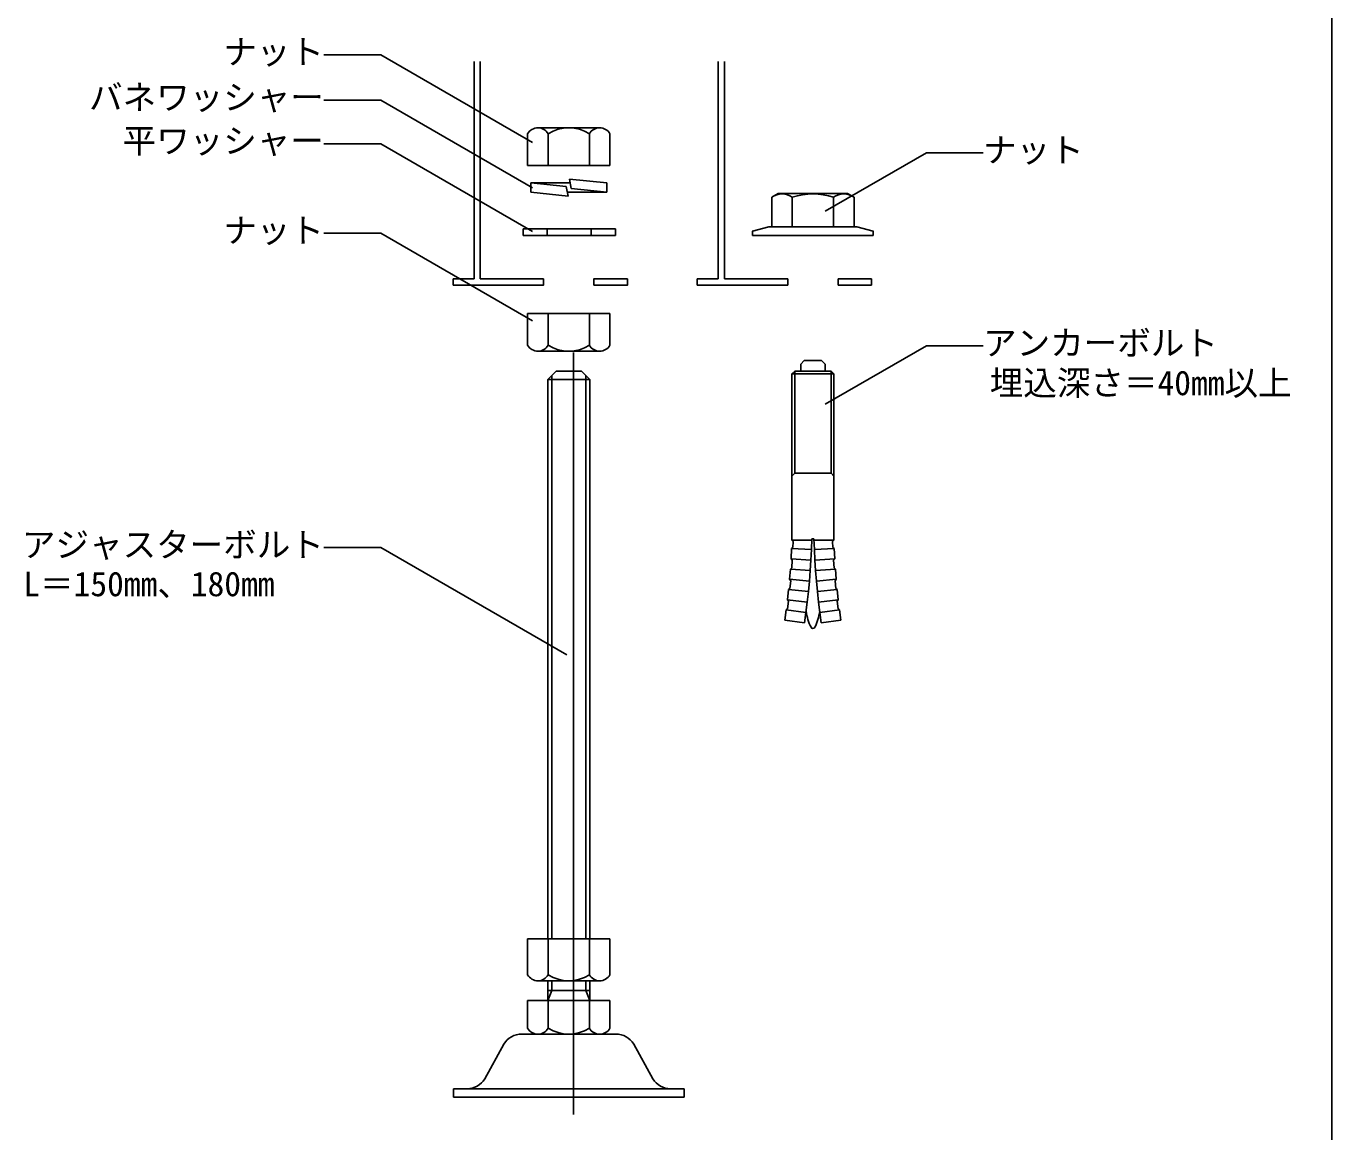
# Model space of a CAD drawing. Units: millimetres on the paper, enlarged 10 times, with parts at other scales. Extents: x -10475 to 9199, y -10092 to 10143.
# Drawn here: x -2790 to -2012, y 7846 to 8505 of the extents above; entities that cross this region are included whole.
import ezdxf
from ezdxf.enums import TextEntityAlignment as Align

# ---------------------------------------------------------------- set-up
doc = ezdxf.new("R2010")
doc.units = ezdxf.units.MM
doc.header["$LTSCALE"] = 10
for name, color, linetype in [('0-F_図面枠', 7, 'Continuous'), ('F-1_SUS', 7, 'Continuous'), ('F-2_金物', 7, 'Continuous'), ('F-3', 7, 'Continuous'), ('F-9_SUS部位名', 2, 'Continuous'), ('F-A_金物品名', 3, 'Continuous')]:
    doc.layers.add(name, color=color, linetype=linetype)
doc.styles.add('ＭＳ ゴシック', font='')
doc.styles.get('ＭＳ ゴシック').set_extended_font_data('MS Gothic')

msp = doc.modelspace()

# ---------------------------------------------------------------- linework, layer by layer
at = {"layer": '0-F_図面枠'}
msp.add_line((-2011.52, 6756.12), (-2011.52, 9516.12), dxfattribs=at)
at = {"layer": 'F-1_SUS'}
for p, q in [((-2522.87, 8483.71), (-2522.87, 8354.16)), ((-2377.37, 8483.71), (-2377.37, 8354.16)), ((-2373.62, 8483.71), (-2373.62, 8354.16)), ((-2373.62, 8354.16), (-2335.87, 8354.16)), ((-2305.87, 8350.41), (-2305.87, 8354.16)), ((-2305.87, 8354.16), (-2285.87, 8354.16)), ((-2285.87, 8350.41), (-2285.87, 8354.16)), ((-2305.87, 8350.41), (-2285.87, 8350.41))]:
    msp.add_line(p, q, dxfattribs=at)
for points in [[(-2519.12, 8483.71), (-2519.12, 8354.16), (-2481.37, 8354.16)], [(-2522.87, 8350.41), (-2481.37, 8350.41), (-2481.37, 8354.16)], [(-2451.37, 8350.41), (-2451.37, 8354.16), (-2431.37, 8354.16)], [(-2451.37, 8350.41), (-2431.37, 8350.41), (-2431.37, 8354.16)], [(-2377.37, 8350.41), (-2335.87, 8350.41), (-2335.87, 8354.16)]]:
    msp.add_lwpolyline(points, dxfattribs=at)
at = {"layer": 'F-2_金物'}
for p, q in [((-2490.91, 8421.63), (-2490.91, 8440.59)), ((-2447.97, 8444.13), (-2484.78, 8444.13)), ((-2478.64, 8421.63), (-2478.64, 8440.59)), ((-2454.11, 8421.63), (-2454.11, 8440.59)), ((-2441.84, 8421.63), (-2441.84, 8440.59)), ((-2441.84, 8421.63), (-2490.91, 8421.63)), ((-2466.98, 8421.63), (-2488.71, 8421.63)), ((-2442.71, 8421.63), (-2461.6, 8421.63)), ((-2345.41, 8402.8), (-2341.49, 8405.06)), ((-2345.41, 8402.8), (-2345.41, 8385.06)), ((-2341.49, 8405.06), (-2300.24, 8405.06)), ((-2333.14, 8402.8), (-2333.14, 8385.06)), ((-2308.6, 8402.8), (-2308.6, 8385.06)), ((-2296.33, 8402.8), (-2300.24, 8405.06)), ((-2296.33, 8402.8), (-2296.33, 8385.06)), ((-2493.59, 8383.99), (-2438.59, 8383.99)), ((-2493.59, 8383.99), (-2493.59, 8379.99)), ((-2479.21, 8383.99), (-2479.21, 8379.99)), ((-2452.96, 8383.99), (-2452.96, 8379.99)), ((-2438.59, 8379.99), (-2438.59, 8383.99)), ((-2347.12, 8385.06), (-2294.62, 8385.06)), ((-2438.59, 8379.99), (-2493.59, 8379.99)), ((-2347.12, 8380.06), (-2356.78, 8380.06)), ((-2347.12, 8380.06), (-2294.62, 8380.06)), ((-2294.62, 8380.06), (-2284.96, 8380.06)), ((-2441.84, 8333.51), (-2490.91, 8333.51)), ((-2490.91, 8333.51), (-2490.91, 8314.55)), ((-2478.64, 8333.51), (-2478.64, 8314.55)), ((-2454.11, 8333.51), (-2454.11, 8314.55)), ((-2441.84, 8333.51), (-2441.84, 8314.55)), ((-2447.97, 8311.01), (-2484.78, 8311.01)), ((-2328.16, 8303.34), (-2326.08, 8305.42)), ((-2315.66, 8305.42), (-2326.08, 8305.42)), ((-2313.58, 8303.34), (-2315.66, 8305.42)), ((-2458.87, 8299.17), (-2453.87, 8294.17)), ((-2333.37, 8297.48), (-2331.68, 8299.17)), ((-2308.37, 8297.48), (-2333.37, 8297.48)), ((-2333.37, 8198.42), (-2333.37, 8297.48)), ((-2331.68, 8256.67), (-2331.68, 8299.17)), ((-2310.06, 8299.17), (-2331.68, 8299.17)), ((-2328.16, 8299.17), (-2328.16, 8303.34)), ((-2313.58, 8299.17), (-2313.58, 8303.34)), ((-2310.06, 8256.67), (-2310.06, 8299.17)), ((-2310.06, 8299.17), (-2308.37, 8297.48)), ((-2308.37, 8198.42), (-2308.37, 8297.48)), ((-2478.87, 8294.17), (-2478.87, 7960.97)), ((-2453.87, 8294.17), (-2478.87, 8294.17)), ((-2453.87, 7960.97), (-2453.87, 8294.17)), ((-2310.06, 8238.36), (-2310.06, 8256.67)), ((-2333.37, 8236.67), (-2331.68, 8238.36)), ((-2310.06, 8238.36), (-2308.37, 8236.67)), ((-2333.37, 8198.42), (-2321.52, 8198.42)), ((-2332.65, 8197.67), (-2333.34, 8198.42)), ((-2332.79, 8194.15), (-2332.65, 8197.67)), ((-2321.74, 8192.9), (-2321.49, 8199.17)), ((-2320.24, 8199.17), (-2321.49, 8199.17)), ((-2320, 8192.9), (-2320.24, 8199.17)), ((-2308.37, 8198.42), (-2320.22, 8198.42)), ((-2309.09, 8197.67), (-2308.4, 8198.42)), ((-2308.95, 8194.15), (-2309.09, 8197.67)), ((-2332.79, 8194.15), (-2333.56, 8193.44)), ((-2320, 8192.9), (-2308.17, 8193.44)), ((-2319.67, 8186.63), (-2320, 8192.9)), ((-2308.95, 8194.15), (-2308.17, 8193.44)), ((-2308.17, 8193.44), (-2307.85, 8187.33)), ((-2334.29, 8181.23), (-2334.78, 8175.14)), ((-2333.49, 8181.93), (-2334.29, 8181.23)), ((-2322.48, 8180.37), (-2334.29, 8181.23)), ((-2322.06, 8186.63), (-2333.89, 8187.33)), ((-2333.19, 8186.54), (-2333.88, 8187.33)), ((-2333.49, 8181.93), (-2333.19, 8186.54)), ((-2319.67, 8186.63), (-2307.85, 8187.33)), ((-2319.26, 8180.37), (-2319.67, 8186.63)), ((-2319.26, 8180.37), (-2307.45, 8181.23)), ((-2318.75, 8174.11), (-2319.26, 8180.37)), ((-2308.55, 8186.54), (-2307.86, 8187.33)), ((-2308.24, 8181.93), (-2308.55, 8186.54)), ((-2308.24, 8181.93), (-2307.45, 8181.23)), ((-2307.45, 8181.23), (-2306.95, 8175.14)), ((-2334.11, 8174.33), (-2334.78, 8175.14)), ((-2322.98, 8174.11), (-2334.78, 8175.14)), ((-2334.54, 8169.73), (-2334.11, 8174.33)), ((-2318.75, 8174.11), (-2306.95, 8175.14)), ((-2318.16, 8167.86), (-2318.75, 8174.11)), ((-2307.63, 8174.33), (-2306.96, 8175.14)), ((-2307.2, 8169.73), (-2307.63, 8174.33)), ((-2335.36, 8169.06), (-2336.02, 8162.98)), ((-2323.57, 8167.86), (-2335.36, 8169.06)), ((-2334.54, 8169.73), (-2335.35, 8169.06)), ((-2318.16, 8167.86), (-2306.38, 8169.06)), ((-2317.49, 8161.62), (-2318.16, 8167.86)), ((-2307.2, 8169.73), (-2306.38, 8169.06)), ((-2306.38, 8169.06), (-2305.72, 8162.98)), ((-2336.76, 8156.92), (-2337.59, 8150.86)), ((-2335.93, 8157.56), (-2336.76, 8156.91)), ((-2324.25, 8161.62), (-2336.02, 8162.98)), ((-2335.36, 8162.15), (-2336.01, 8162.98)), ((-2335.93, 8157.56), (-2335.36, 8162.15)), ((-2317.49, 8161.62), (-2305.72, 8162.98)), ((-2316.72, 8155.39), (-2317.49, 8161.62)), ((-2316.72, 8155.39), (-2304.97, 8156.92)), ((-2306.37, 8162.15), (-2305.72, 8162.98)), ((-2305.81, 8157.56), (-2306.37, 8162.15)), ((-2305.81, 8157.56), (-2304.98, 8156.91)), ((-2304.97, 8156.92), (-2304.15, 8150.86)), ((-2325.87, 8149.17), (-2337.59, 8150.86)), ((-2315.87, 8149.17), (-2316.72, 8155.39)), ((-2315.87, 8149.17), (-2304.15, 8150.86)), ((-2441.84, 7960.97), (-2490.91, 7960.97)), ((-2490.91, 7960.97), (-2490.91, 7939.51)), ((-2478.64, 7960.97), (-2478.64, 7939.51)), ((-2454.11, 7960.97), (-2454.11, 7939.51)), ((-2441.84, 7960.97), (-2441.84, 7939.51)), ((-2447.97, 7935.97), (-2484.78, 7935.97)), ((-2478.89, 7935.97), (-2478.89, 7924.17)), ((-2453.87, 7935.97), (-2453.87, 7924.17)), ((-2441.84, 7924.17), (-2490.91, 7924.17)), ((-2490.91, 7924.17), (-2490.91, 7907.71)), ((-2478.89, 7930.24), (-2453.87, 7930.24)), ((-2478.64, 7924.17), (-2478.64, 7907.71)), ((-2454.11, 7924.17), (-2454.11, 7907.71)), ((-2441.84, 7924.17), (-2441.84, 7907.71)), ((-2494.45, 7904.17), (-2438.3, 7904.17)), ((-2447.97, 7904.17), (-2484.78, 7904.17)), ((-2516.45, 7877.55), (-2505.05, 7898.3)), ((-2427.7, 7898.3), (-2416.3, 7877.55)), ((-2535.12, 7871.67), (-2397.62, 7871.67)), ((-2535.12, 7866.67), (-2535.12, 7871.67)), ((-2397.62, 7871.67), (-2397.62, 7866.67)), ((-2397.62, 7866.67), (-2535.12, 7866.67))]:
    msp.add_line(p, q, dxfattribs=at)
at = {"layer": 'F-2_金物', "color": 4}
for p, q in [((-2463.61, 8310.18), (-2463.61, 7856.21)), ((-2463.61, 8310.18), (-2463.61, 7856.21)), ((-2476.52, 8296.52), (-2476.52, 7960.97)), ((-2456.22, 7960.97), (-2456.22, 8296.52)), ((-2476.52, 7935.97), (-2476.52, 7930.24)), ((-2476.52, 7930.24), (-2478.89, 7924.17))]:
    msp.add_line(p, q, dxfattribs=at)
at = {"layer": 'F-2_金物'}
for points in [[(-2347.12, 8385.06), (-2356.78, 8382.56), (-2356.78, 8380.06)], [(-2294.62, 8385.06), (-2284.96, 8382.56), (-2284.96, 8380.06)], [(-2478.87, 8294.17), (-2473.87, 8299.17), (-2458.87, 8299.17)], [(-2310.06, 8238.36), (-2331.68, 8238.36), (-2331.68, 8256.67)], [(-2321.74, 8192.9), (-2333.57, 8193.44), (-2333.89, 8187.33)], [(-2323.57, 8167.86), (-2322.98, 8174.11), (-2322.48, 8180.37), (-2322.06, 8186.63), (-2321.74, 8192.9)], [(-2325.02, 8155.39), (-2324.25, 8161.62), (-2323.57, 8167.86)], [(-2325.87, 8149.17), (-2325.02, 8155.39), (-2336.76, 8156.92)]]:
    msp.add_lwpolyline(points, dxfattribs=at)
at = {"layer": 'F-2_金物', "color": 4}
msp.add_lwpolyline([(-2456.22, 7935.97), (-2456.22, 7930.24), (-2453.87, 7924.17)], dxfattribs=at)
at = {"layer": 'F-2_金物'}
for centre, radius, start, end in [((-2484.78, 8437.05), 7.08, 29.99985, 149.99985), ((-2466.37, 8421.11), 23.02, 57.79585, 122.2043), ((-2447.97, 8437.05), 7.08, 29.99985, 149.99985), ((-2339.27, 8394.1), 10.64, 54.793, 125.207), ((-2320.87, 8365.1), 39.64, 71.971, 108.029), ((-2302.47, 8394.1), 10.64, 54.793, 125.207), ((-2484.78, 8318.1), 7.08, 210.00015, 330.00015), ((-2466.37, 8334.03), 23.02, 237.7957, 302.20415), ((-2447.97, 8318.1), 7.08, 210.00015, 330.00015), ((-2292.03, 8160.98), 33.26, 188.441, 205.72), ((-2349.71, 8160.98), 33.26, 334.28, 351.559), ((-2320.87, 8147.09), 1.25, 205.72, 334.28), ((-2484.78, 7943.05), 7.08, 210.00015, 330.00015), ((-2466.37, 7958.99), 23.02, 237.7957, 302.20415), ((-2447.97, 7943.05), 7.08, 210.00015, 330.00015), ((-2494.45, 7891.67), 12.5, 90, 147.99462), ((-2484.78, 7911.26), 7.08, 210.00015, 330.00015), ((-2466.37, 7927.19), 23.02, 237.7957, 302.20415), ((-2447.97, 7911.26), 7.08, 210.00015, 330.00015), ((-2438.3, 7891.67), 12.5, 32.00538, 90), ((-2527.05, 7884.17), 12.5, 270, 327.99462), ((-2405.7, 7884.17), 12.5, 212.00538, 270)]:
    msp.add_arc(centre, radius, start, end, dxfattribs=at)
at = {"layer": 'F-3'}
for p, q in [((-2489, 8405.76), (-2489, 8411.29)), ((-2467.87, 8409.07), (-2489, 8411.29)), ((-2465.51, 8411.29), (-2489, 8411.29)), ((-2467.87, 8409.07), (-2466.79, 8403.42)), ((-2465.96, 8413.62), (-2443.75, 8411.29)), ((-2464.88, 8407.98), (-2465.96, 8413.62)), ((-2464.88, 8407.98), (-2443.75, 8405.76)), ((-2443.75, 8405.76), (-2443.75, 8411.29)), ((-2489, 8405.76), (-2466.79, 8403.42)), ((-2467.23, 8405.76), (-2443.75, 8405.76))]:
    msp.add_line(p, q, dxfattribs=at)
at = {"layer": 'F-9_SUS部位名', "color": 7}
for p, q in [((-2535.37, 8354.16), (-2535.37, 8350.41)), ((-2522.87, 8354.16), (-2535.37, 8354.16)), ((-2389.87, 8354.16), (-2389.87, 8350.41)), ((-2377.37, 8354.16), (-2389.87, 8354.16)), ((-2522.87, 8350.41), (-2535.37, 8350.41)), ((-2377.37, 8350.41), (-2389.87, 8350.41))]:
    msp.add_line(p, q, dxfattribs=at)
at = {"layer": 'F-A_金物品名'}
for p, q in [((-2578.51, 8487.67), (-2612.33, 8487.67)), ((-2578.51, 8487.67), (-2488.01, 8435.41)), ((-2578.51, 8460.61), (-2612.33, 8460.61)), ((-2578.51, 8460.61), (-2488.01, 8408.35)), ((-2578.51, 8434.66), (-2612.33, 8434.66)), ((-2578.51, 8434.66), (-2488.01, 8382.41)), ((-2253.24, 8429.25), (-2313.62, 8394.4)), ((-2253.24, 8429.25), (-2219.42, 8429.25)), ((-2578.51, 8381.36), (-2612.33, 8381.36)), ((-2578.51, 8381.36), (-2488.01, 8329.11)), ((-2253.24, 8314.25), (-2313.62, 8279.39)), ((-2253.24, 8314.25), (-2219.42, 8314.25)), ((-2578.51, 8194.08), (-2612.33, 8194.08)), ((-2578.51, 8194.08), (-2467.64, 8130.07))]:
    msp.add_line(p, q, dxfattribs=at)

# ---------------------------------------------------------------- texts
at = {"layer": 'F-A_金物品名', "color": 7, "style": 'ＭＳ ゴシック'}
for s, p in [('ナット', (-2672.33, 8477.67)), ('バネワッシャー', (-2752.33, 8450.61)), ('平ワッシャー', (-2732.33, 8424.66)), ('ナット', (-2219.42, 8419.25)), ('ナット', (-2672.33, 8371.36)), ('アンカーボルト', (-2219.42, 8304.25)), ('埋込深さ＝40mm以上', (-2215.43, 8280.43)), ('アジャスターボルト', (-2792.33, 8184.08)), ('L＝150mm、180mm', (-2791.49, 8160.66))]:
    msp.add_text(s, height=14.66, dxfattribs=at).set_placement(p, align=Align.BOTTOM_LEFT)

doc.saveas('drawing.dxf')
